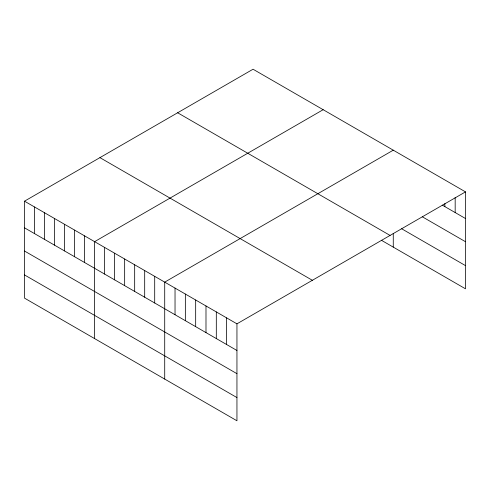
<?xml version="1.0" encoding="UTF-8"?>
<svg xmlns="http://www.w3.org/2000/svg" width="490" height="490" viewBox="0 0 490 490"><rect width="100%" height="100%" fill="white"/><g stroke="black" fill="none" stroke-linecap="round" stroke-linejoin="round"><path stroke-width="0.73" d="M465.5 191.878L236.946 323.835L236.946 420.775L24.5 298.122L24.5 201.182L253.054 69.225L465.5 191.878L465.5 288.818L381.373 240.253M323.161 109.699L94.607 241.656L94.607 338.596M393.268 150.179L164.714 282.13L164.714 379.07M442.28 205.12L465.5 218.522M422.288 216.776L465.5 241.723M401.653 228.763L465.5 265.623M177.631 112.767L390.077 235.427M99.923 157.633L312.369 280.292M24.5 201.182L236.946 323.835M24.5 227.819L236.946 350.479M24.5 251.021L236.946 373.674M24.5 274.921L236.946 397.574M455.179 197.341L455.179 212.568M444.865 203.564L444.865 206.609M393.268 233.344L393.268 247.119M226.631 317.875L226.631 344.519M216.311 311.922L216.311 338.559M205.99 305.962L205.99 332.606M195.669 300.003L195.669 326.646M185.355 294.049L185.355 320.687M175.034 288.089L175.034 314.733M154.699 276.348L154.699 302.992M144.685 270.566L144.685 297.21M134.67 264.784L134.67 291.428M124.656 259.002L124.656 285.646M114.636 253.22L114.636 279.864M104.621 247.438L104.621 274.082M84.592 235.874L84.592 262.518M74.578 230.092L74.578 256.736M64.564 224.31L64.564 250.947M54.543 218.528L54.543 245.165M44.529 212.746L44.529 239.383M34.514 206.964L34.514 233.601"/></g></svg>
